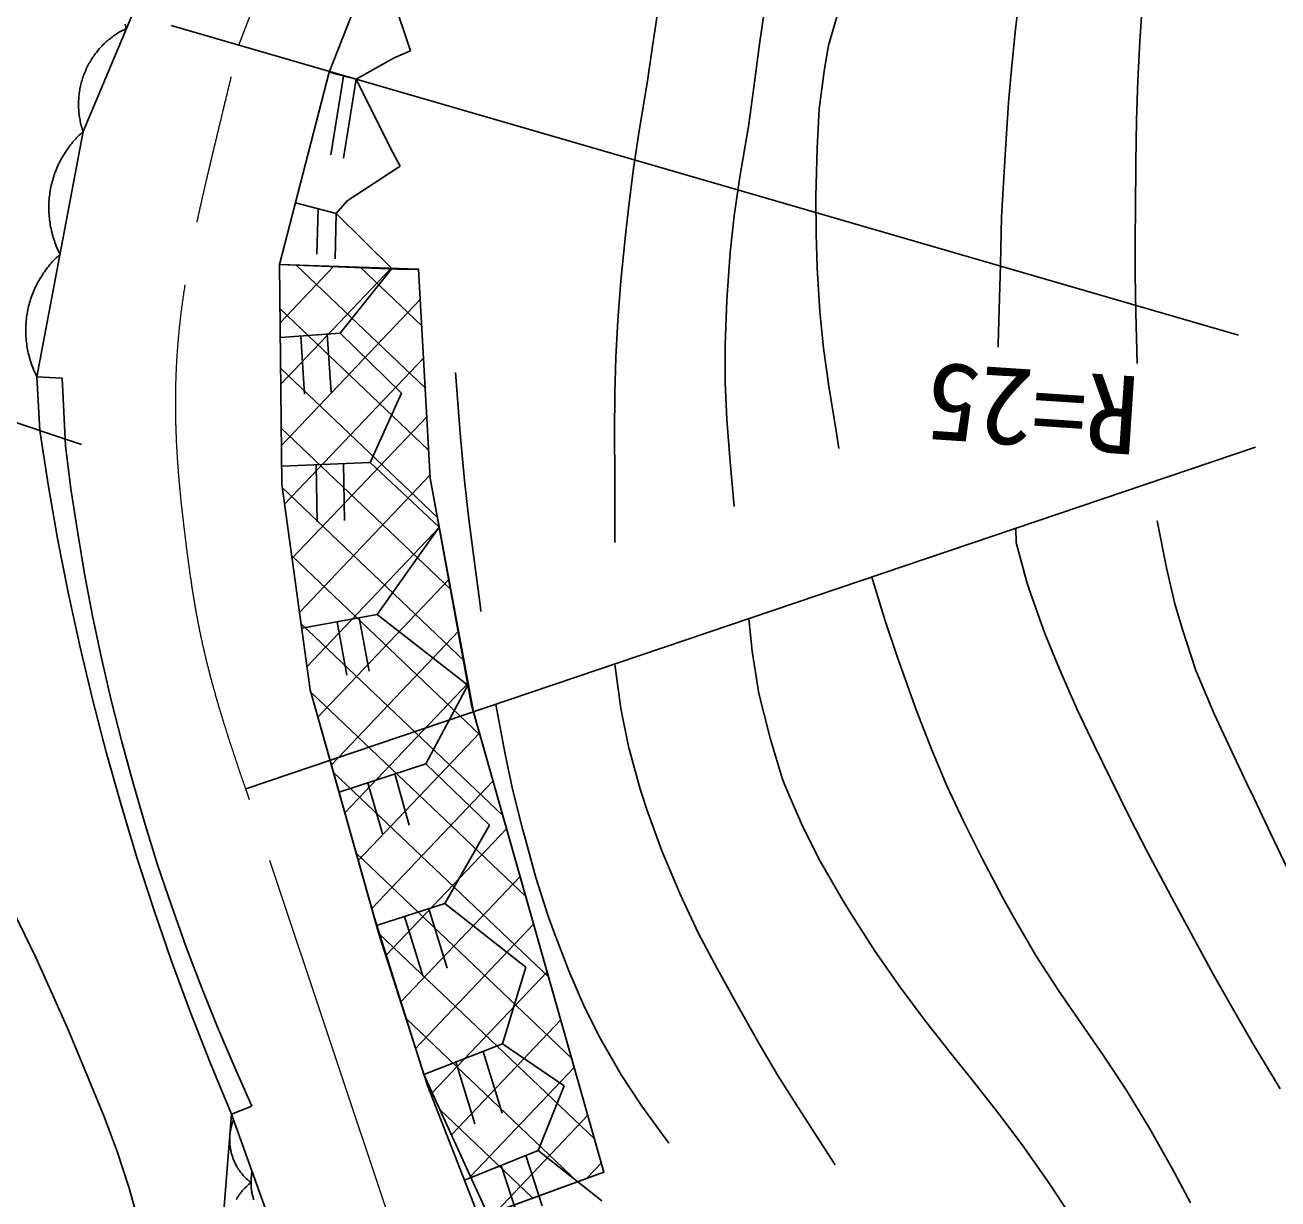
# Model space of a CAD drawing. Units: millimetres, scale not verified. Extents: x 40000 to 680000, y 20000 to 380000.
# Drawn here: x 350964 to 380299, y 252964 to 280436 of the extents above; entities that cross this region are included whole.
import ezdxf
from ezdxf.enums import TextEntityAlignment as Align

# ---------------------------------------------------------------- set-up
doc = ezdxf.new("R2010")
doc.units = ezdxf.units.MM
doc.header["$LTSCALE"] = 1000
doc.linetypes.add('CHAIN', pattern=[18.5, 12, -1.5, 3.5, -1.5])
for name, color, linetype, lineweight in [('M-BGD', 7, 'Continuous', 25), ('M-BMK', 2, 'CHAIN', 13), ('M-BMK-SRVR', 3, 'Continuous', 25), ('M-STR-STRC', 7, 'Continuous', 25)]:
    doc.layers.add(name, color=color, linetype=linetype, lineweight=lineweight)
doc.styles.add('ＭＳ ゴシック', font='')
doc.styles.get('ＭＳ ゴシック').set_extended_font_data('MS Gothic')

msp = doc.modelspace()

# ---------------------------------------------------------------- linework, layer by layer
at = {"layer": 'M-BGD'}
for p, q in [((358082, 279330), (365636, 298627)), ((354352, 282774), (352322, 277943)), ((359408, 281562), (359988, 279835)), ((359606, 279668), (358719, 279166)), ((359988, 279835), (359606, 279668)), ((356924, 274835), (358082, 279330)), ((358719, 279166), (358082, 279330)), ((358418, 279243), (358120, 277399)), ((358719, 279166), (358421, 277321)), ((358719, 279166), (359521, 277552)), ((359521, 277552), (358719, 279166)), ((352322, 277943), (351243, 272202)), ((359521, 277552), (359748, 277132)), ((359748, 277132), (359521, 277552)), ((359748, 277132), (358508, 276319)), ((358508, 276319), (359748, 277132)), ((358251, 276028), (357296, 276277)), ((357824, 276139), (357798, 275077)), ((358508, 276319), (358251, 276028)), ((358251, 276028), (358508, 276319)), ((358251, 276028), (358225, 274965)), ((358251, 276028), (359553, 274735)), ((356924, 274835), (359672, 274725)), ((356924, 274835), (356977, 269689)), ((356938, 273470), (358196, 274792)), ((356953, 272034), (359533, 274747)), ((357304, 274822), (360329, 271946)), ((359553, 274735), (358339, 273228)), ((358809, 274771), (360247, 273404)), ((359672, 274725), (360172, 274725)), ((360172, 274725), (360448, 269830)), ((356968, 270598), (360212, 274010)), ((356935, 273793), (360411, 270488)), ((358339, 273228), (356942, 273122)), ((357417, 273158), (357507, 271797)), ((358038, 273205), (358127, 271845)), ((358339, 273228), (359778, 271819)), ((357041, 269225), (360290, 272640)), ((356949, 272400), (360618, 268911)), ((351835, 272170), (351243, 272202)), ((351243, 272202), (351308, 270948)), ((351835, 272170), (351909, 270585)), ((359778, 271819), (359043, 270195)), ((357217, 267958), (360367, 271271)), ((356963, 271006), (360928, 267236)), ((359043, 270195), (356973, 270109)), ((359043, 270195), (360656, 268688)), ((357392, 266691), (360444, 269901)), ((357782, 270143), (357805, 268813)), ((358420, 270169), (358442, 268839)), ((356977, 269689), (357643, 264881)), ((356989, 269602), (361237, 265562)), ((360448, 269830), (361414, 264519)), ((357568, 265425), (360661, 268678)), ((360656, 268688), (359206, 266641)), ((357209, 268013), (361611, 263826)), ((357822, 264242), (360886, 267463)), ((357429, 266424), (362149, 261935)), ((359206, 266641), (357443, 266323)), ((358270, 266472), (358499, 265225)), ((358787, 266566), (359017, 265318)), ((359206, 266641), (361330, 264986)), ((358137, 263121), (361110, 266248)), ((358452, 262001), (361335, 265033)), ((361330, 264986), (360347, 263146)), ((357643, 264881), (359247, 259169)), ((357658, 264826), (362686, 260044)), ((361414, 264519), (364519, 253594)), ((358766, 260881), (361601, 263862)), ((360347, 263146), (358316, 262484)), ((360347, 263146), (361840, 261715)), ((358187, 262943), (363224, 258153)), ((359621, 262910), (359961, 261711)), ((358993, 262705), (359333, 261506)), ((359081, 259760), (361919, 262745)), ((361840, 261715), (360796, 259876)), ((359420, 258666), (362236, 261627)), ((358716, 261060), (363761, 256262)), ((359765, 257577), (362554, 260510)), ((360796, 259876), (359193, 259362)), ((360419, 259755), (360844, 258367)), ((360796, 259876), (362692, 258385)), ((359849, 259572), (360275, 258185)), ((360109, 256488), (362871, 259393)), ((359247, 259169), (360386, 255617)), ((359264, 259158), (364298, 254371)), ((360499, 255447), (363189, 258276)), ((362692, 258385), (362146, 256598)), ((359889, 257184), (363902, 253368)), ((360946, 254466), (363506, 257158)), ((362146, 256598), (360303, 255876)), ((361687, 256418), (362134, 254971)), ((362146, 256598), (363585, 255608)), ((361050, 256169), (361497, 254722)), ((361393, 253486), (363824, 256041)), ((360386, 255617), (361599, 252525)), ((363585, 255608), (362975, 254098)), ((355796, 254946), (355217, 247575)), ((356277, 255137), (355796, 254946)), ((355796, 254946), (358596, 247193)), ((360678, 255054), (362854, 252985)), ((362000, 252672), (364141, 254924)), ((362975, 254098), (361254, 253403)), ((362975, 254098), (364466, 252922)), ((362690, 253983), (363070, 252806)), ((364116, 253447), (364459, 253807)), ((364519, 253594), (361599, 252525)), ((362112, 253750), (362493, 252573))]:
    msp.add_line(p, q, dxfattribs=at)
for points in [[(374551, 297037), (373968, 296007), (373541, 295229), (373130, 294437), (372898, 293977), (372433, 293022), (372045, 292174), (371669, 291312), (371290, 290421), (370885, 289451), (370543, 288591), (370198, 287682), (370020, 287204), (369670, 286252), (369366, 285351), (369258, 285002), (368980, 284026), (368756, 283105), (368665, 282716), (368444, 281705), (368287, 280849), (368158, 279992), (368024, 278980), (367903, 278060)], [(379023, 295275), (378362, 294359), (377878, 293641), (377470, 292961), (376983, 292088), (376543, 291192), (376539, 291183), (376120, 290289), (375862, 289574), (375559, 288511), (375309, 287537), (375100, 286619), (374923, 285720), (374766, 284807), (374619, 283843), (374470, 282795), (374402, 282307), (374261, 281249), (374151, 280339), (374065, 279492), (373993, 278623), (373928, 277646), (373859, 276476), (373830, 275943)], [(368768, 293960), (368416, 292682), (368109, 291572), (367840, 290593), (367601, 289705), (367385, 288872), (367183, 288054), (366989, 287214), (366793, 286313), (366590, 285312), (366464, 284664), (366266, 283628), (366104, 282749), (365959, 281915), (365816, 281017), (365656, 279943), (365532, 279076)], [(372983, 289574), (372567, 288502), (372270, 287689), (371967, 286780), (371668, 285779), (371435, 284886), (371178, 283932), (371080, 283600), (370732, 282603), (370375, 281738), (370045, 280892), (369779, 279955), (369681, 279414), (369556, 278477), (369512, 277552)], [(377006, 272517), (376972, 273708), (376959, 274602), (376959, 275481), (376962, 276112), (376972, 277214), (376988, 278208), (377017, 279140), (377062, 280056), (377128, 280999)], [(353306, 280458), (353316, 280425), (353326, 280391), (353337, 280358)], [(353337, 280358), (353306, 280343), (353275, 280327), (353244, 280311), (353213, 280294), (353183, 280276), (353153, 280258), (353123, 280240), (353094, 280221), (353065, 280201), (353036, 280181), (353008, 280160), (352980, 280139), (352953, 280117), (352926, 280095), (352899, 280073), (352873, 280050), (352847, 280026), (352821, 280002), (352796, 279978), (352772, 279953), (352748, 279928), (352724, 279902), (352701, 279876), (352678, 279849), (352656, 279822), (352634, 279795), (352612, 279767), (352592, 279739), (352571, 279711), (352551, 279682), (352532, 279653), (352513, 279623), (352495, 279593), (352477, 279563), (352460, 279533), (352444, 279502), (352428, 279471), (352412, 279440), (352397, 279408), (352383, 279376), (352369, 279344), (352356, 279312), (352343, 279279), (352331, 279246), (352319, 279213), (352308, 279180), (352298, 279147), (352288, 279113), (352279, 279079), (352271, 279045), (352263, 279011), (352255, 278977), (352249, 278943), (352243, 278908), (352237, 278874), (352232, 278839), (352228, 278805), (352224, 278770), (352221, 278735), (352219, 278700), (352217, 278665), (352216, 278630), (352215, 278595), (352215, 278560), (352216, 278525), (352217, 278490), (352219, 278455), (352222, 278420), (352225, 278386), (352229, 278351), (352233, 278316), (352238, 278282), (352244, 278247), (352250, 278213), (352257, 278178), (352265, 278144), (352273, 278110), (352281, 278076), (352291, 278043), (352301, 278009), (352311, 277976), (352322, 277943)], [(365532, 279076), (365334, 277911), (365203, 277024), (365096, 276146), (365024, 275520), (364914, 274450), (364840, 273519), (364796, 272662), (364774, 271810), (364767, 270897), (364769, 269857), (364771, 268623), (364770, 268323)], [(352322, 277943), (352291, 277914), (352260, 277885), (352229, 277856), (352199, 277825), (352170, 277795), (352141, 277764), (352113, 277732), (352085, 277700), (352058, 277667), (352031, 277634), (352005, 277600), (351980, 277566), (351955, 277532), (351931, 277497), (351907, 277461), (351884, 277426), (351862, 277389), (351840, 277353), (351820, 277316), (351799, 277279), (351780, 277241), (351761, 277203), (351742, 277165), (351725, 277126), (351708, 277087), (351692, 277048), (351676, 277008), (351661, 276968), (351647, 276928), (351634, 276888), (351621, 276847), (351610, 276806), (351598, 276765), (351588, 276724), (351578, 276683), (351569, 276641), (351561, 276600), (351554, 276558), (351547, 276516), (351541, 276474), (351536, 276432), (351531, 276389), (351527, 276347), (351524, 276305), (351522, 276262), (351521, 276220), (351520, 276177), (351520, 276135), (351521, 276092), (351523, 276050), (351525, 276008), (351528, 275965), (351532, 275923), (351536, 275881), (351542, 275839), (351548, 275796), (351555, 275755), (351562, 275713), (351571, 275671), (351580, 275630), (351590, 275588), (351600, 275547), (351611, 275506), (351623, 275465), (351636, 275425), (351650, 275385), (351664, 275344), (351679, 275305), (351694, 275265), (351711, 275226), (351728, 275187), (351745, 275148), (351764, 275110), (351783, 275072)], [(367903, 278060), (367700, 276885), (367564, 275968), (367471, 275110), (367402, 274113), (367395, 273996), (367353, 272955), (367355, 272073), (367397, 271206), (367474, 270211), (367564, 269170)], [(369512, 277552), (369478, 276423), (369483, 275556), (369512, 274758), (369571, 273734), (369659, 272874), (369786, 271988), (369962, 270887), (370020, 270524)], [(373830, 275943), (373799, 274828), (373777, 274051), (373747, 272968), (373745, 272895)], [(351783, 275072), (351751, 275044), (351720, 275015), (351690, 274985), (351660, 274955), (351630, 274924), (351601, 274893), (351573, 274861), (351545, 274829), (351518, 274797), (351491, 274764), (351465, 274730), (351440, 274696), (351415, 274661), (351391, 274626), (351368, 274591), (351345, 274555), (351322, 274519), (351301, 274482), (351280, 274445), (351260, 274408), (351240, 274370), (351221, 274332), (351203, 274294), (351185, 274255), (351168, 274216), (351152, 274177), (351137, 274138), (351122, 274098), (351108, 274058), (351094, 274017), (351082, 273977), (351070, 273936), (351059, 273895), (351048, 273854), (351039, 273812), (351030, 273771), (351021, 273729), (351014, 273687), (351007, 273645), (351001, 273603), (350996, 273561), (350992, 273519), (350988, 273477), (350985, 273434), (350983, 273392), (350981, 273349), (350980, 273307), (350981, 273264), (350981, 273222), (350983, 273180), (350985, 273137), (350988, 273095), (350992, 273052), (350997, 273010), (351002, 272968), (351008, 272926), (351015, 272884), (351023, 272842), (351031, 272801), (351040, 272759), (351050, 272718), (351060, 272677), (351072, 272636), (351084, 272595), (351097, 272554), (351110, 272514), (351124, 272474), (351139, 272434), (351155, 272395), (351171, 272355), (351188, 272317), (351206, 272278), (351224, 272240), (351243, 272202)], [(361045, 272302), (361118, 271292), (361160, 270792), (361254, 269780), (361349, 268934), (361464, 268034), (361618, 266865), (361638, 266714)], [(355796, 254946), (355305, 256130), (354838, 257324), (354395, 258527), (353976, 259738), (353581, 260958), (353211, 262185), (352865, 263420), (352543, 264661), (352246, 265908), (351974, 267160), (351727, 268418), (351505, 269681), (351308, 270948)], [(356277, 255137), (355865, 256056), (355471, 256984), (355094, 257918), (354737, 258860), (354397, 259808), (354076, 260763), (353774, 261724), (353491, 262691), (353226, 263663), (352980, 264640), (352754, 265621), (352546, 266607), (352358, 267597), (352189, 268590), (352039, 269586), (351909, 270585)], [(377470, 268831), (377690, 267734), (377887, 266893), (378063, 266291), (378371, 265352), (378402, 265275), (378806, 264317), (379194, 263480), (379636, 262556), (379672, 262481), (380121, 261527), (380522, 260690)], [(374162, 268657), (374168, 268323), (374416, 267398), (374507, 267138), (374839, 266200), (375184, 265360), (375598, 264415), (375998, 263580), (376370, 262820), (376831, 261885), (377255, 261065), (377731, 260171), (377809, 260026), (378324, 259071), (378786, 258227), (379235, 257427), (379711, 256605), (380255, 255694), (380349, 255538)], [(370794, 267518), (371100, 266493), (371393, 265634), (371459, 265444), (371828, 264411), (372184, 263489), (372546, 262635), (372933, 261802), (373362, 260947), (373853, 260024), (374084, 259602), (374632, 258663), (375161, 257844), (375682, 257087), (376207, 256331), (376747, 255517), (377301, 254607), (377817, 253692), (378249, 252873)], [(367913, 266543), (367988, 265783), (368146, 264794), (368386, 263840), (368411, 263751), (368688, 262810), (368750, 262650), (369164, 261690), (369582, 260867), (370076, 260015), (370274, 259687), (370868, 258754), (371450, 257919), (372023, 257155), (372592, 256432), (373160, 255723), (373732, 254998), (374313, 254230), (374906, 253391), (375438, 252575)], [(364776, 265482), (364915, 264439), (365104, 263516), (365109, 263497), (365369, 262552), (365532, 262058), (365874, 261114), (366252, 260208), (366294, 260110), (366734, 259173), (367167, 258357), (367649, 257486), (368152, 256592), (368593, 255852), (369066, 255104), (369662, 254183), (369935, 253760)], [(361987, 264539), (362200, 263409), (362378, 262552), (362609, 261628), (362654, 261465), (362923, 260489), (363215, 259582), (363331, 259264), (363698, 258301), (364065, 257451), (364432, 256724), (364918, 255867), (365406, 255137), (366040, 254268)], [(348599, 263328), (349220, 262321), (349677, 261555), (350109, 260780), (350377, 260280), (350842, 259384), (351214, 258616), (351607, 257748), (351986, 256893)], [(351986, 256893), (352455, 255763), (352822, 254873), (353124, 254073), (353402, 253216), (353615, 252457), (353852, 251548), (354069, 250534)], [(355844, 254812), (355836, 254791), (355828, 254770), (355821, 254749), (355814, 254727), (355807, 254706), (355801, 254685), (355795, 254663), (355790, 254641), (355785, 254619), (355780, 254598), (355776, 254576), (355772, 254554), (355768, 254531), (355765, 254509), (355762, 254487), (355760, 254465), (355758, 254442), (355757, 254420), (355756, 254398), (355755, 254375), (355755, 254353), (355755, 254331), (355755, 254308), (355756, 254286), (355758, 254263), (355759, 254241), (355761, 254219), (355764, 254197), (355767, 254174), (355770, 254152), (355774, 254130), (355778, 254108), (355782, 254086), (355787, 254064), (355792, 254043), (355798, 254021), (355804, 253999), (355811, 253978), (355817, 253957), (355825, 253935), (355832, 253914), (355840, 253893), (355848, 253873), (355857, 253852), (355866, 253831), (355876, 253811), (355885, 253791), (355896, 253771), (355906, 253751), (355917, 253732), (355928, 253712), (355940, 253693), (355952, 253674), (355964, 253655), (355976, 253637), (355989, 253619), (356003, 253601), (356016, 253583), (356030, 253565), (356044, 253548), (356059, 253531), (356073, 253514), (356089, 253497), (356104, 253481), (356120, 253465), (356136, 253449), (356152, 253434), (356168, 253419), (356185, 253404), (356202, 253389), (356219, 253375), (356237, 253361), (356255, 253348)], [(355755, 254348), (355751, 254345), (355748, 254343)], [(355749, 254352), (355752, 254350), (355755, 254348)], [(356281, 253602), (356277, 253580), (356273, 253559), (356269, 253537), (356266, 253515), (356263, 253493), (356261, 253470), (356259, 253448), (356257, 253426), (356256, 253404), (356255, 253382), (356255, 253359), (356255, 253337), (356255, 253315), (356256, 253293), (356257, 253270), (356259, 253248), (356261, 253226), (356263, 253204), (356266, 253182), (356269, 253160), (356272, 253138), (356276, 253116), (356281, 253094), (356285, 253072), (356290, 253051), (356296, 253029), (356302, 253008), (356308, 252986), (356315, 252965), (356322, 252944)], [(356255, 253348), (356237, 253334), (356220, 253321), (356203, 253307), (356186, 253292), (356169, 253278), (356153, 253263), (356137, 253248), (356121, 253232), (356106, 253216), (356091, 253200), (356076, 253184), (356061, 253168), (356047, 253151), (356033, 253134), (356019, 253116), (356006, 253099), (355992, 253081), (355980, 253063), (355967, 253045), (355955, 253026), (355943, 253008), (355932, 252989), (355921, 252970), (355910, 252951)]]:
    msp.add_lwpolyline(points, dxfattribs=at)
msp.add_lwpolyline([(356924, 274835), (356977, 269689), (357643, 264881), (358108, 263226), (359135, 259566), (360303, 255876), (361798, 252598), (364519, 253594), (361460, 264360), (360448, 269830), (360172, 274725)], close=True, dxfattribs=at)
at = {"layer": 'M-BMK'}
for p, q in [((355967, 279966), (357567, 284118)), ((360500, 249502), (356132, 262558))]:
    msp.add_line(p, q, dxfattribs=at)
msp.add_open_spline([(356132, 262558), (355168, 265342), (354937, 266481), (354644, 269076), (354163, 273334), (354867, 275259), (355967, 279966)], degree=3, knots=[0, 0, 0, 0, 1, 1, 1, 2, 2, 2, 2], dxfattribs=at)
at = {"layer": 'M-BMK-SRVR'}
for p, q in [((354381, 280424), (379376, 273176)), ((356132, 262558), (379773, 270555))]:
    msp.add_line(p, q, dxfattribs=at)
at = {"layer": 'M-STR-STRC'}
msp.add_line((323234, 280228), (352285, 270623), dxfattribs=at)

# ---------------------------------------------------------------- texts
at = {"layer": 'M-BMK-SRVR', "style": 'ＭＳ ゴシック'}
msp.add_text('R=25', height=1833, rotation=176.222, dxfattribs=at).set_placement((374654, 272917), align=Align.BOTTOM_CENTER)

doc.saveas('drawing.dxf')
